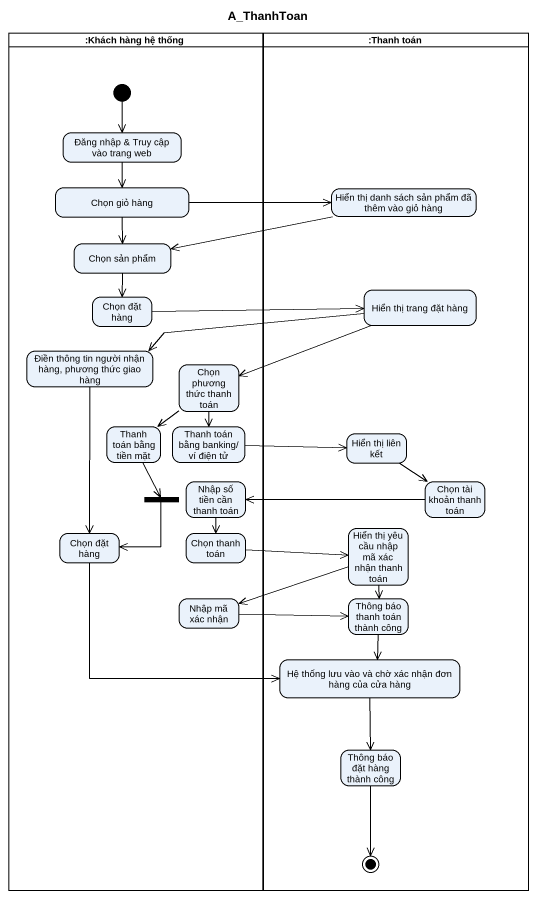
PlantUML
@startuml
title A_ThanhToan
hide empty description
state ":Khách hàng hệ thống" as Khách_hàng_hệ_thống <<partition>> {
  state "Đăng nhập & Truy cập vào trang web" as Đăng_nhập_Truy_cập_vào
  state "Chọn giỏ hàng" as Chọn_giỏ_hàng
  state "Chọn sản phẩm" as Chọn_sản_phẩm
  state "Chọn đặt hàng" as Chọn_đặt_hàng
  state "Điền thông tin người nhận hàng, phương thức giao hàng" as Điền_thông_tin_người_nhận
  state "Chọn phương thức thanh toán" as Chọn_phương_thức_thanh_toán
  state "Thanh toán bằng tiền mặt" as Thanh_toán_bằng_tiền_mặt
  state "Thanh toán bằng banking/ ví điện tử" as Thanh_toán_bằng_banking_ví
  state fork1 <<fork>>
  state "Nhập số tiền cần thanh toán" as Nhập_số_tiền_cần_thanh_toán
  state "Chọn đặt hàng" as Chọn_đặt_hàng_2
  state "Chọn thanh toán" as Chọn_thanh_toán
  state "Nhập mã xác nhận" as Nhập_mã_xác_nhận
  [*] --> Đăng_nhập_Truy_cập_vào
}
state ":Thanh toán" as Thanh_toán <<partition>> {
  state "Hiển thị danh sách sản phẩm đã thêm vào giỏ hàng" as Hiển_thị_danh_sách_sản_phẩm
  state "Hiển thị trang đặt hàng" as Hiển_thị_trang_đặt_hàng
  state "Hiển thị liên kết" as Hiển_thị_liên_kết
  state "Chọn tài khoản thanh toán" as Chọn_tài_khoản_thanh_toán
  state "Hiển thị yêu cầu nhập mã xác nhận thanh toán" as Hiển_thị_yêu_cầu_nhập_mã
  state "Thông báo thanh toán thành công" as Thông_báo_thanh_toán_thành
  state "Hệ thống lưu vào và chờ xác nhận đơn hàng của cửa hàng" as Hệ_thống_lưu_vào_và_chờ_xác
  state "Thông báo đặt hàng thành công" as Thông_báo_đặt_hàng_thành
  Thông_báo_đặt_hàng_thành --> [*]
}
Đăng_nhập_Truy_cập_vào --> Chọn_giỏ_hàng
Chọn_giỏ_hàng -right-> Hiển_thị_danh_sách_sản_phẩm
Chọn_giỏ_hàng --> Chọn_sản_phẩm
Hiển_thị_danh_sách_sản_phẩm -left-> Chọn_sản_phẩm
Chọn_sản_phẩm --> Chọn_đặt_hàng
Chọn_đặt_hàng -right-> Hiển_thị_trang_đặt_hàng
Hiển_thị_trang_đặt_hàng -left-> Điền_thông_tin_người_nhận
Hiển_thị_trang_đặt_hàng -left-> Chọn_phương_thức_thanh_toán
Điền_thông_tin_người_nhận --> Chọn_đặt_hàng_2
Chọn_phương_thức_thanh_toán --> Thanh_toán_bằng_tiền_mặt
Chọn_phương_thức_thanh_toán --> Thanh_toán_bằng_banking_ví
Thanh_toán_bằng_tiền_mặt --> fork1
Thanh_toán_bằng_banking_ví -right-> Hiển_thị_liên_kết
Hiển_thị_liên_kết --> Chọn_tài_khoản_thanh_toán
fork1 --> Chọn_đặt_hàng_2
Nhập_số_tiền_cần_thanh_toán --> Chọn_thanh_toán
Chọn_tài_khoản_thanh_toán -left-> Nhập_số_tiền_cần_thanh_toán
Chọn_đặt_hàng_2 -right-> Hệ_thống_lưu_vào_và_chờ_xác
Chọn_thanh_toán -right-> Hiển_thị_yêu_cầu_nhập_mã
Hiển_thị_yêu_cầu_nhập_mã -left-> Nhập_mã_xác_nhận
Hiển_thị_yêu_cầu_nhập_mã --> Thông_báo_thanh_toán_thành
Nhập_mã_xác_nhận -right-> Thông_báo_thanh_toán_thành
Thông_báo_thanh_toán_thành --> Hệ_thống_lưu_vào_và_chờ_xác
Hệ_thống_lưu_vào_và_chờ_xác --> Thông_báo_đặt_hàng_thành
@enduml
